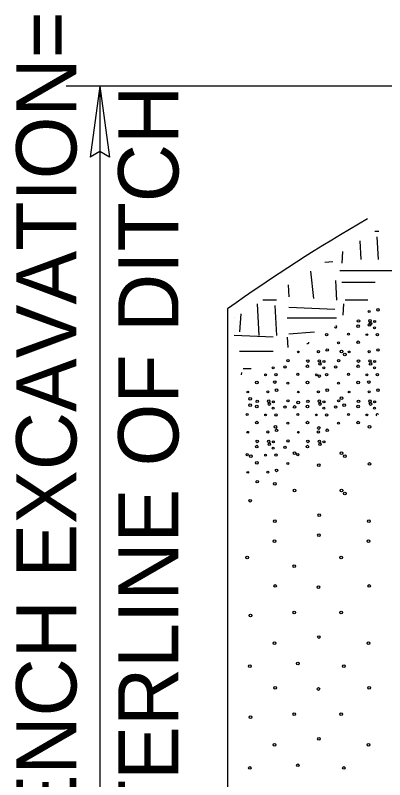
# Model space of a CAD drawing. Extents: x 741 to 1101, y -63 to 213.
# Drawn here: x 911.58 to 919.55, y -6 to 10.49 of the extents above; entities that cross this region are included whole.
import ezdxf

# ---------------------------------------------------------------- set-up
doc = ezdxf.new("R2010")
doc.units = 0
doc.layers.add('Level 1', color=7, linetype='Continuous')

msp = doc.modelspace()

# ---------------------------------------------------------------- linework, layer by layer
at = {"layer": 'Level 1'}
for p, q in [((930.398, 8.967), (912.676, 8.967)), ((913.406, 8.967), (913.195, 7.434)), ((913.406, 8.967), (913.617, 7.434)), ((913.408, 8.967), (913.408, -22.969)), ((919.42, 5.827), (919.334, 5.827)), ((919.009, 5.628), (919.031, 5.223)), ((919.382, 5.713), (919.411, 5.222)), ((918.638, 5.4), (918.622, 5.143)), ((918.259, 5.168), (918.432, 5.181)), ((917.945, 4.975), (918.014, 4.384)), ((927.323, 4.983), (918.582, 4.983)), ((917.466, 4.681), (917.482, 4.422)), ((918.484, 4.776), (918.508, 4.346)), ((919.344, 4.726), (918.622, 4.726)), ((917.216, 4.346), (916.92, 4.346)), ((919.183, 4.346), (918.698, 4.346)), ((916.162, -22.981), (916.162, 4.161)), ((916.798, 4.27), (916.836, 3.586)), ((917.178, 4.232), (917.216, 3.586)), ((917.482, 4.194), (918.47, 4.156)), ((918.66, 4.27), (918.645, 4.028)), ((916.301, 3.966), (916.305, 3.966)), ((916.443, 4.053), (916.419, 3.662)), ((917.444, 3.966), (918.508, 3.966)), ((917.482, 3.624), (918.035, 3.668)), ((917.14, 3.548), (916.305, 3.586)), ((917.444, 3.548), (917.458, 3.328)), ((917.14, 3.244), (916.419, 3.244)), ((916.672, 2.864), (916.495, 2.864)), ((916.457, 2.788), (916.453, 2.735))]:
    msp.add_line(p, q, dxfattribs=at)
msp.add_lwpolyline([(913.617, 7.434), (913.404, 7.553), (913.195, 7.434)], dxfattribs=at)
for centre, radius in [((919.212, 4.104), 0.023), ((919.403, 4.14), 0.0276), ((918.974, 3.787), 0.0287), ((918.984, 3.9), 0.0264), ((919.22, 3.813), 0.029), ((919.232, 3.902), 0.0268), ((919.243, 3.838), 0.026), ((919.332, 3.889), 0.0213), ((918.297, 3.605), 0.0245), ((918.768, 3.614), 0.0222), ((919.331, 3.752), 0.0209), ((919.39, 3.605), 0.0245), ((918.978, 3.439), 0.0285), ((919.166, 3.604), 0.0199), ((918.31, 3.274), 0.0276), ((918.55, 3.426), 0.0215), ((919.403, 3.274), 0.0276), ((917.687, 3.232), 0.0188), ((918.119, 3.237), 0.023), ((918.617, 3.243), 0.029), ((918.688, 3.178), 0.029), ((918.78, 3.232), 0.0188), ((919.212, 3.237), 0.023), ((917.462, 3.044), 0.0236), ((917.892, 3.033), 0.0264), ((918.14, 3.036), 0.0268), ((918.151, 2.972), 0.026), ((918.239, 3.023), 0.0213), ((918.555, 3.044), 0.0236), ((918.984, 3.033), 0.0264), ((919.232, 3.036), 0.0268), ((919.243, 2.972), 0.026), ((919.332, 3.023), 0.0213), ((917.146, 2.886), 0.0209), ((917.398, 2.909), 0.0247), ((917.881, 2.921), 0.0287), ((918.238, 2.886), 0.0209), ((918.491, 2.909), 0.0247), ((918.974, 2.921), 0.0287), ((919.331, 2.886), 0.0209), ((916.981, 2.737), 0.0199), ((917.204, 2.739), 0.0245), ((917.676, 2.748), 0.0222), ((918.074, 2.737), 0.0199), ((918.138, 2.711), 0.029), ((918.297, 2.739), 0.0245), ((918.768, 2.748), 0.0222), ((919.166, 2.737), 0.0199), ((919.39, 2.739), 0.0245), ((916.792, 2.572), 0.0285), ((917.178, 2.582), 0.029), ((917.457, 2.559), 0.0215), ((917.885, 2.572), 0.0285), ((918.55, 2.559), 0.0215), ((918.978, 2.572), 0.0285), ((919.207, 2.582), 0.029), ((916.595, 2.366), 0.0188), ((917.027, 2.371), 0.023), ((917.217, 2.407), 0.0276), ((917.687, 2.366), 0.0188), ((918.119, 2.371), 0.023), ((918.31, 2.407), 0.0276), ((918.78, 2.366), 0.0188), ((919.212, 2.371), 0.023), ((919.403, 2.407), 0.0276), ((916.647, 2.219), 0.029), ((916.799, 2.167), 0.0264), ((917.047, 2.169), 0.0268), ((917.147, 2.156), 0.0213), ((917.462, 2.177), 0.0236), ((917.684, 2.141), 0.029), ((917.892, 2.167), 0.0264), ((918.14, 2.169), 0.0268), ((918.239, 2.156), 0.0213), ((918.555, 2.177), 0.0236), ((918.617, 2.232), 0.029), ((918.984, 2.167), 0.0264), ((919.232, 2.169), 0.0268), ((919.332, 2.156), 0.0213), ((916.647, 2.083), 0.029), ((916.788, 2.054), 0.0287), ((917.058, 2.105), 0.026), ((917.146, 2.019), 0.0209), ((917.398, 2.042), 0.0247), ((917.606, 2.044), 0.029), ((917.881, 2.054), 0.0287), ((918.151, 2.105), 0.026), ((918.238, 2.019), 0.0209), ((918.491, 2.042), 0.0247), ((918.675, 2.083), 0.029), ((918.974, 2.054), 0.0287), ((919.243, 2.105), 0.026), ((919.331, 2.019), 0.0209), ((916.583, 1.881), 0.0222), ((916.981, 1.871), 0.0199), ((917.204, 1.872), 0.0245), ((917.676, 1.881), 0.0222), ((918.074, 1.871), 0.0199), ((918.297, 1.872), 0.0245), ((918.768, 1.881), 0.0222), ((919.166, 1.871), 0.0199), ((916.792, 1.706), 0.0285), ((917.457, 1.693), 0.0215), ((917.885, 1.706), 0.0285), ((918.55, 1.693), 0.0215), ((918.978, 1.706), 0.0285), ((916.595, 1.499), 0.0188), ((917.027, 1.504), 0.023), ((917.191, 1.616), 0.029), ((917.217, 1.541), 0.0276), ((917.687, 1.499), 0.0188), ((918.125, 1.59), 0.029), ((918.119, 1.504), 0.023), ((918.31, 1.541), 0.0276), ((919.22, 1.616), 0.029), ((916.799, 1.3), 0.0264), ((917.047, 1.303), 0.0268), ((917.462, 1.311), 0.0236), ((917.892, 1.3), 0.0264), ((918.14, 1.303), 0.0268), ((916.788, 1.188), 0.0287), ((917.058, 1.239), 0.026), ((917.146, 1.153), 0.0209), ((917.147, 1.29), 0.0213), ((917.398, 1.176), 0.0247), ((917.881, 1.188), 0.0287), ((918.151, 1.239), 0.026), ((918.239, 1.29), 0.0213), ((916.583, 1.015), 0.0222), ((916.66, 0.981), 0.029), ((916.981, 1.004), 0.0199), ((917.204, 1.006), 0.0245), ((917.606, 1.046), 0.029), ((917.676, 1.015), 0.0222), ((918.617, 1.046), 0.029), ((918.688, 0.981), 0.029), ((916.792, 0.839), 0.0285), ((917.457, 0.826), 0.0215), ((919.22, 0.814), 0.029), ((917.027, 0.638), 0.023), ((917.217, 0.675), 0.0276), ((918.125, 0.788), 0.029), ((916.595, 0.633), 0.0188), ((916.799, 0.434), 0.0264), ((917.178, 0.385), 0.029), ((917.606, 0.243), 0.029), ((918.617, 0.243), 0.029), ((918.688, 0.179), 0.029), ((916.647, 0.022), 0.029), ((918.138, -0.288), 0.029), ((917.178, -0.418), 0.029), ((919.207, -0.418), 0.029), ((917.172, -0.853), 0.029), ((918.131, -0.723), 0.029), ((919.2, -0.853), 0.029), ((916.582, -1.203), 0.029), ((918.61, -1.203), 0.029), ((917.599, -1.39), 0.029), ((917.184, -1.818), 0.029), ((919.213, -1.818), 0.029), ((918.118, -1.844), 0.029), ((916.653, -2.453), 0.029), ((917.599, -2.389), 0.029), ((918.61, -2.389), 0.029), ((918.131, -2.92), 0.029), ((917.172, -3.05), 0.029), ((919.2, -3.05), 0.029), ((917.677, -3.49), 0.029), ((916.64, -3.548), 0.029), ((918.668, -3.548), 0.029), ((917.184, -4.015), 0.029), ((918.118, -4.041), 0.029), ((919.213, -4.015), 0.029), ((917.599, -4.585), 0.029), ((918.61, -4.585), 0.029), ((916.653, -4.65), 0.029), ((918.131, -5.117), 0.029), ((917.172, -5.247), 0.029), ((919.2, -5.247), 0.029), ((916.64, -5.745), 0.029), ((917.677, -5.687), 0.029), ((918.668, -5.745), 0.029)]:
    msp.add_circle(centre, radius, dxfattribs=at)
for centre, radius, start, end in [((936.342, -23.926), 34.585, 119.7519, 125.6964), ((918.491, 3.775), 0.0247, 169.3153, 73.1223), ((919.235, 3.851), 0.0381, 333.9443, 26.0557), ((917.885, 3.439), 0.0285, 231.2875, 11.1501), ((918.143, 2.985), 0.0381, 333.9443, 26.0557), ((919.235, 2.985), 0.0381, 333.9443, 26.0557), ((917.05, 2.118), 0.0381, 333.9443, 26.0557), ((918.143, 2.118), 0.0381, 333.9443, 26.0557), ((919.235, 2.118), 0.0381, 333.9443, 26.0557), ((919.39, 1.872), 0.0245, 14.0873, 225.2124), ((917.05, 1.252), 0.0381, 333.9443, 26.0557), ((918.143, 1.252), 0.0381, 333.9443, 26.0557)]:
    msp.add_arc(centre, radius, start, end, dxfattribs=at)

# ---------------------------------------------------------------- texts
for s, p in [('D=DEPTH FOR TRENCH EXCAVATION=', (912.901, -22.164)), ('DEPTH AT CENTERLINE OF DITCH', (915.101, -19.811))]:
    msp.add_text(s, height=1.3, rotation=90, dxfattribs=at).set_placement(p)

doc.saveas('drawing.dxf')
